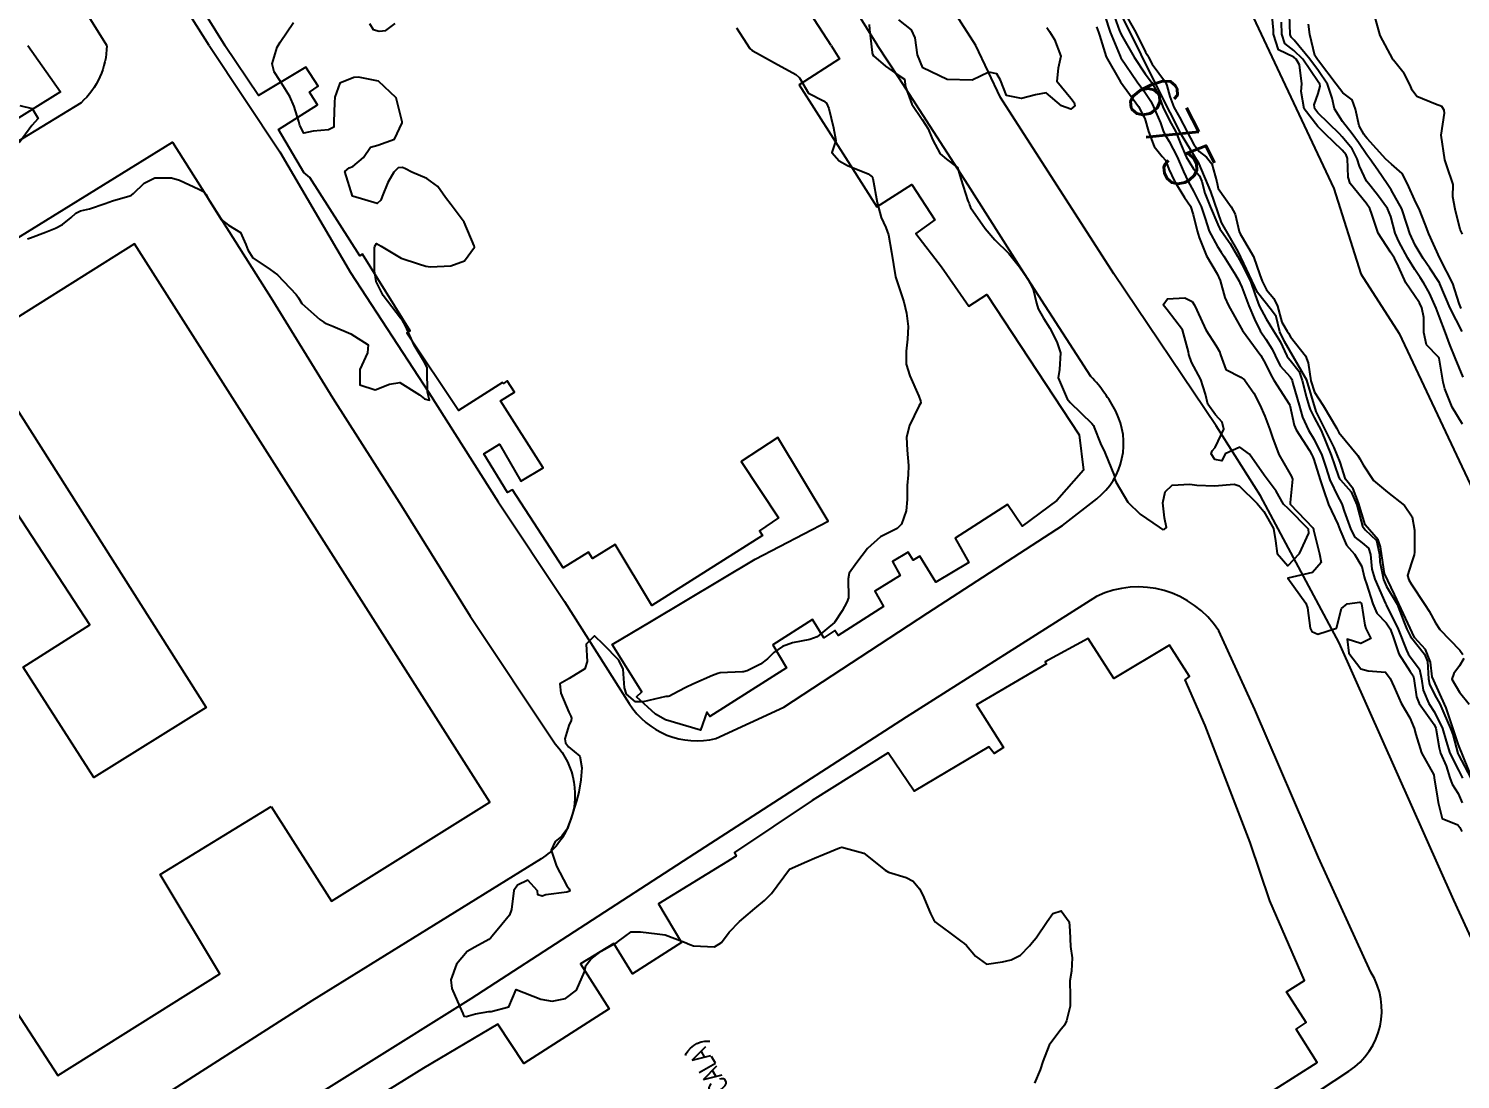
# Model space of a CAD drawing. Header units: metres. Extents: x 292545 to 299085, y 7450245 to 7463078.
# Drawn here: x 296795 to 296910.8, y 7454166.3 to 7454251.3 of the extents above; entities that cross this region are included whole.
import ezdxf
from ezdxf.enums import TextEntityAlignment as Align

# ---------------------------------------------------------------- set-up
doc = ezdxf.new("R2010")
doc.units = ezdxf.units.M
for name, color, linetype in [('Cotas', 45, 'Continuous'), ('Curvas de Nivel 1m', 11, 'Continuous'), ('Curvas de Nivel 5m', 15, 'Continuous'), ('Edificações', 30, 'Continuous'), ('Hidrografia', 140, 'Continuous'), ('TEXTO', 45, 'Continuous'), ('Vias Primárias', 230, 'Continuous')]:
    doc.layers.add(name, color=color, linetype=linetype)
doc.styles.add('ROMANS', font='romans', dxfattribs={"height": 0.2})
doc.styles.add('Style-STANDARD', font='STANDARD.shx')

msp = doc.modelspace()

# ---------------------------------------------------------------- linework, layer by layer
at = {"layer": 'Curvas de Nivel 1m', "flags": 128}
for points, elevation in [([(296877.32, 7454251.42), (296877.53, 7454251.1), (296877.94, 7454250.46), (296878.44, 7454249.09), (296878.24, 7454248.13), (296878.13, 7454247.09), (296879.25, 7454245.7), (296879.51, 7454245.34), (296879.57, 7454245.08), (296879.24, 7454244.82), (296878.5, 7454245.09), (296877.25, 7454246.13), (296876.38, 7454245.98), (296875.25, 7454245.67), (296874.05, 7454245.93), (296873.55, 7454247.15), (296873.27, 7454247.67), (296872.62, 7454247.8), (296871.26, 7454247.17), (296869.26, 7454247.2), (296867.28, 7454248.15), (296866.84, 7454249.22), (296866.67, 7454250.59), (296866.36, 7454251.23), (296865.33, 7454252.05)], 678), ([(296882, 7454252.37), (296882.43, 7454251.04), (296883.23, 7454249.09), (296883.26, 7454249.03), (296883.29, 7454248.97), (296884.62, 7454247.02), (296885.25, 7454246.2), (296885.71, 7454245.47), (296885.93, 7454245), (296886.51, 7454243.71), (296886.76, 7454242.99), (296886.9, 7454242.67), (296887.21, 7454242.19), (296887.85, 7454240.97), (296888.37, 7454239.78), (296888.73, 7454238.96), (296889.16, 7454238.19), (296889.78, 7454236.95), (296890.12, 7454235.96), (296890.45, 7454234.95), (296891.11, 7454233.7), (296891.42, 7454233.25), (296891.63, 7454232.93), (296892.57, 7454231.42), (296892.86, 7454230.91), (296892.93, 7454230.77), (296893.07, 7454230.42), (296893.66, 7454228.9), (296894.12, 7454227.82), (296894.56, 7454226.89), (296895.02, 7454226.2), (296895.54, 7454225.41), (296895.78, 7454224.88), (296896.18, 7454224.06), (296896.99, 7454223.16), (296897.11, 7454223), (296897.16, 7454222.87), (296897.21, 7454222.63), (296897.71, 7454220.86), (296897.99, 7454219.9), (296898.48, 7454218.85), (296898.92, 7454218.1), (296899.54, 7454216.83), (296899.88, 7454215.84), (296900.21, 7454214.83), (296900.87, 7454213.42), (296901.1, 7454213.05), (296901.2, 7454212.81), (296901.36, 7454212.3), (296901.9, 7454210.8), (296902.22, 7454210.19), (296902.82, 7454209.74), (296903.34, 7454209.31), (296903.48, 7454208.79), (296903.61, 7454207.59), (296903.83, 7454206.78), (296904.71, 7454204.83), (296904.73, 7454204.77), (296904.74, 7454204.75), (296904.76, 7454204.71), (296905.72, 7454202.76), (296906.41, 7454201.06), (296906.54, 7454200.75), (296906.71, 7454200.51), (296907.46, 7454199.5), (296907.61, 7454198.74), (296907.75, 7454197.8), (296908.22, 7454196.73), (296908.66, 7454196.02), (296909.31, 7454194.72), (296909.6, 7454193.69), (296909.91, 7454192.71), (296910.6, 7454191.35), (296910.93, 7454190.7)], 676), ([(296883.41, 7454252.95), (296884.5, 7454251.02), (296885.3, 7454249.43), (296885.46, 7454249.17), (296885.54, 7454249.01), (296885.82, 7454248.46), (296886.9, 7454246.99), (296887.01, 7454246.74), (296887.25, 7454245.85), (296887.59, 7454244.98), (296888.04, 7454244.16), (296888.67, 7454242.97), (296889.2, 7454241.95), (296889.62, 7454241.38), (296890.22, 7454240.94), (296890.65, 7454240.4), (296891.05, 7454238.94), (296891.16, 7454238.39), (296892.21, 7454236.92), (296892.55, 7454236.33), (296892.87, 7454234.91), (296892.94, 7454234.73), (296893.12, 7454234.45), (296894.02, 7454232.9), (296894.55, 7454231.42), (296894.73, 7454230.89), (296895.07, 7454230.19), (296895.68, 7454229.51), (296895.98, 7454228.88), (296896.32, 7454227.58), (296896.74, 7454226.86), (296896.85, 7454226.69), (296897.02, 7454226.4), (296898.22, 7454224.85), (296898.45, 7454224.3), (296898.67, 7454222.84), (296898.97, 7454221.91), (296899.67, 7454220.83), (296900.77, 7454218.99), (296900.84, 7454218.82), (296900.93, 7454218.65), (296902.47, 7454216.8), (296902.64, 7454216.54), (296902.9, 7454216.04), (296903.74, 7454214.78), (296904.87, 7454213.82), (296906.24, 7454212.76), (296906.85, 7454211.84), (296907.05, 7454210.75), (296907.04, 7454208.97), (296907.01, 7454208.75), (296906.81, 7454208.11), (296906.47, 7454207.08), (296906.6, 7454206.75), (296906.79, 7454206.42), (296907.88, 7454204.73), (296908.23, 7454204.2), (296908.75, 7454203.26), (296909.11, 7454202.72), (296910.72, 7454201.05), (296910.97, 7454200.7)], 674), ([(296910.94, 7454219.34), (296910.09, 7454220.71), (296909.49, 7454222.2), (296909.37, 7454222.72), (296909.04, 7454224.68), (296909.03, 7454224.72), (296909, 7454224.76), (296908.02, 7454225.74), (296907.81, 7454226.74), (296907.81, 7454227.97), (296907.63, 7454228.74), (296907.45, 7454229.14), (296907.06, 7454229.74), (296906.35, 7454230.76), (296905.76, 7454232.09), (296905.42, 7454232.77), (296905.1, 7454233.25), (296904.11, 7454234.78), (296903.61, 7454236.31), (296903.44, 7454236.79), (296903.15, 7454237.22), (296901.85, 7454238.81), (296901.67, 7454239.31), (296901.62, 7454240.81), (296901.51, 7454241.13), (296901.2, 7454241.49), (296899.81, 7454242.83), (296899.22, 7454243.4), (296898.12, 7454244.85), (296897.87, 7454246.24), (296897.94, 7454246.85), (296897.75, 7454248.39), (296897.49, 7454248.86), (296897.29, 7454249.01), (296896.04, 7454249.62), (296895.65, 7454250.88), (296895.64, 7454251.21), (296895.47, 7454252.89)], 674), ([(296910.9, 7454226.82), (296909.93, 7454228.71), (296909.1, 7454230.69), (296909.09, 7454230.72), (296909.07, 7454230.76), (296908.3, 7454231.94), (296907.76, 7454232.74), (296907.11, 7454233.8), (296906.66, 7454234.75), (296906.46, 7454235.42), (296906.02, 7454236.76), (296905.17, 7454238.29), (296904.83, 7454238.77), (296904.07, 7454239.89), (296903.44, 7454240.79), (296903.2, 7454241.13), (296902.52, 7454242.11), (296902.02, 7454242.81), (296901.23, 7454243.82), (296900.57, 7454244.83), (296900.38, 7454245.7), (296900, 7454246.83), (296899.28, 7454247.92), (296898.59, 7454248.85), (296897.31, 7454250.39), (296897.08, 7454250.63), (296897, 7454250.86), (296896.94, 7454252.47)], 676), ([(296910.93, 7454234.7), (296910.74, 7454235.09), (296910.33, 7454236.71), (296910.15, 7454237.72), (296910.17, 7454238.71), (296909.66, 7454240.24), (296909.5, 7454240.72), (296909.21, 7454242.72), (296909.47, 7454244.49), (296909.44, 7454244.72), (296909.25, 7454245.02), (296908.74, 7454245.23), (296907.25, 7454245.85), (296906.85, 7454246.34), (296906.71, 7454246.75), (296906.21, 7454247.7), (296905.36, 7454248.77), (296905.33, 7454248.81), (296905.29, 7454248.86), (296904.28, 7454250.78), (296903.87, 7454252.24)], 678), ([(296794.87, 7454234.32), (296795.11, 7454234.4), (296796.31, 7454234.87), (296797.12, 7454235.19), (296797.68, 7454235.49), (296798.4, 7454236.04), (296798.77, 7454236.4), (296799.14, 7454236.6), (296799.88, 7454236.76), (296801.14, 7454237.17), (296801.74, 7454237.4), (296803.15, 7454237.81), (296803.27, 7454237.86), (296803.44, 7454237.98), (296804.29, 7454238.84), (296805.17, 7454239.26), (296806.5, 7454239.27), (296807.16, 7454239.08), (296808.73, 7454238.35), (296809.16, 7454238.12), (296809.3, 7454237.91), (296809.44, 7454237.61), (296810.53, 7454235.9), (296811.12, 7454235.43), (296812.08, 7454234.84), (296812.52, 7454233.87), (296812.67, 7454233.43), (296813.09, 7454232.78), (296814.48, 7454231.85), (296815.08, 7454231.42), (296816.58, 7454229.82), (296816.77, 7454229.54), (296817.05, 7454229.1), (296818.5, 7454227.8), (296818.83, 7454227.59), (296819.03, 7454227.47), (296819.56, 7454227.25), (296821.02, 7454226.64), (296822.42, 7454225.75), (296822.35, 7454225.11), (296821.74, 7454223.76), (296821.73, 7454222.52), (296822.97, 7454222.1), (296824.14, 7454222.56), (296824.97, 7454222.7), (296826.58, 7454221.7), (296826.96, 7454221.38), (296827.39, 7454221.26), (296827.28, 7454221.7), (296827.22, 7454221.95), (296827.2, 7454223.7), (296827.18, 7454223.9), (296826.99, 7454224.29), (296826.14, 7454225.71), (296825.4, 7454227.35), (296825.19, 7454227.72), (296825.03, 7454227.91), (296823.62, 7454229.73), (296823.07, 7454230.87), (296822.92, 7454231.74), (296822.94, 7454233.59), (296822.96, 7454233.74), (296823.1, 7454233.94), (296823.48, 7454233.74), (296825.09, 7454232.77), (296826.5, 7454232.3), (296827.09, 7454232.12), (296827.45, 7454232.06), (296829.09, 7454232.14), (296830.21, 7454232.54), (296831.02, 7454233.65), (296831, 7454233.76), (296830.17, 7454235.66), (296829.14, 7454237.08), (296828.67, 7454237.68), (296828.05, 7454238.57), (296827.17, 7454239.21), (296825.95, 7454239.71), (296825.44, 7454239.98), (296825.18, 7454240.1), (296824.83, 7454240.08), (296824.5, 7454239.73), (296824.02, 7454238.87), (296823.55, 7454237.74), (296823.43, 7454237.46), (296823.14, 7454237.19), (296821.15, 7454237.77), (296820.53, 7454239.78), (296820.88, 7454240.07), (296821.18, 7454240.18), (296822.05, 7454240.89), (296822.6, 7454241.75), (296823.2, 7454241.9), (296824.54, 7454242.39), (296825.17, 7454243.72), (296825.17, 7454243.78), (296824.69, 7454245.73), (296823.26, 7454247.07), (296821.63, 7454247.41), (296821.27, 7454247.37), (296820.13, 7454246.91), (296819.72, 7454245.79), (296819.68, 7454245.34), (296819.63, 7454243.79), (296819.64, 7454243.36), (296819.22, 7454243.14), (296817.98, 7454243.04), (296817.21, 7454242.87), (296816.9, 7454243.49), (296816.8, 7454243.82), (296816.44, 7454245.03), (296816.09, 7454245.83), (296815.26, 7454247.13), (296814.82, 7454247.84), (296814.66, 7454248.47), (296815.05, 7454249.84), (296815.3, 7454250.23), (296816.37, 7454251.82)], 679), ([(296822.52, 7454251.75), (296822.83, 7454251.27), (296823.31, 7454251.12), (296823.85, 7454251.19), (296824.61, 7454251.73)], 679), ([(296852.21, 7454251.4), (296853.3, 7454249.73), (296853.48, 7454249.57), (296853.82, 7454249.38), (296855.28, 7454248.55), (296857, 7454247.61), (296857.26, 7454247.39), (296857.3, 7454247.34), (296858.02, 7454246.1), (296859.24, 7454245.5), (296859.49, 7454245.31), (296859.68, 7454244.86), (296860.06, 7454243.3), (296860.23, 7454242.28), (296859.93, 7454241.3), (296860.51, 7454240.62), (296861.18, 7454240.26), (296862.86, 7454239.59), (296863.17, 7454239.35), (296863.2, 7454239.3), (296863.22, 7454239.27), (296863.24, 7454239.21), (296863.58, 7454237.26), (296863.92, 7454236.04), (296864.28, 7454235.25), (296864.51, 7454234.64), (296864.75, 7454233.25), (296865.07, 7454231.24), (296865.75, 7454229.23), (296865.97, 7454228.31), (296866.1, 7454227.23), (296866.05, 7454226.2), (296865.93, 7454225.24), (296865.93, 7454224.18), (296866.23, 7454223.23), (296866.96, 7454221.59), (296867.1, 7454221.22), (296867.11, 7454221.06), (296866.95, 7454220.8), (296866.2, 7454219.23), (296865.97, 7454218.28), (296866, 7454217.23), (296866.13, 7454215.99), (296866.1, 7454215.23), (296866.02, 7454214.37), (296866, 7454213.23), (296865.93, 7454212.31), (296865.56, 7454211.24), (296865.2, 7454210.88), (296864.83, 7454210.7), (296863.86, 7454210.23), (296862.81, 7454209.27), (296861.93, 7454208.15), (296861.33, 7454207.28), (296861.25, 7454206.83), (296861.26, 7454205.29), (296861.12, 7454204.92), (296860.75, 7454204.24), (296860.13, 7454203.3), (296858.73, 7454202.13), (296858.14, 7454201.91), (296856.73, 7454201.65), (296855.94, 7454201.35), (296855.22, 7454200.85), (296854.71, 7454200.35), (296854.15, 7454199.92), (296853.07, 7454199.39), (296852.78, 7454199.3), (296852.69, 7454199.29), (296850.89, 7454199.21), (296850.69, 7454199.17), (296850.28, 7454199.01), (296848.68, 7454198.31), (296848.11, 7454198.02), (296847.04, 7454197.46), (296846.8, 7454197.33), (296846.67, 7454197.31), (296846.5, 7454197.29), (296844.67, 7454196.86), (296844.04, 7454196.87), (296843.3, 7454197.5), (296843.16, 7454197.99), (296843.03, 7454199.5), (296842.7, 7454200.23), (296841.44, 7454201.52), (296840.73, 7454202.2), (296840.05, 7454201.54), (296840.12, 7454200.12), (296839.94, 7454199.54), (296838.68, 7454198.75), (296837.92, 7454198.33), (296838.01, 7454197.57), (296838.66, 7454196.04), (296838.81, 7454195.71), (296838.85, 7454195.56), (296838.84, 7454195.37), (296838.64, 7454194.95), (296838.32, 7454193.87), (296838.37, 7454193.56), (296838.62, 7454193.22), (296839.54, 7454192.47), (296839.7, 7454191.54), (296839.61, 7454190.56), (296839.46, 7454189.55), (296839.27, 7454188.85), (296838.87, 7454187.56), (296838.54, 7454186.62), (296838.09, 7454186.01), (296837.53, 7454185.57), (296837.22, 7454184.88), (296837.64, 7454183.57), (296838.49, 7454181.99), (296838.67, 7454181.75), (296838.72, 7454181.56), (296838.48, 7454181.48), (296836.8, 7454181.25), (296836.48, 7454181.15), (296836.15, 7454181.25), (296836.1, 7454181.59), (296835.34, 7454182.45), (296834.49, 7454182.03), (296834.19, 7454181.61), (296834.01, 7454180.07), (296833.86, 7454179.62), (296833.23, 7454178.85), (296832.44, 7454177.91), (296832.31, 7454177.76), (296832.17, 7454177.63), (296831.04, 7454177.03), (296830.42, 7454176.68), (296829.56, 7454175.66), (296829.11, 7454174.38), (296829.17, 7454173.67), (296829.83, 7454172.2), (296830.07, 7454171.65), (296830.15, 7454171.45), (296830.36, 7454171.41), (296830.54, 7454171.46), (296831.09, 7454171.64), (296832.17, 7454171.82), (296832.37, 7454171.82), (296833.8, 7454172.19), (296834.39, 7454173.61), (296836.38, 7454172.81), (296837.29, 7454172.66), (296838.38, 7454172.88), (296839.26, 7454173.55), (296839.91, 7454175.04), (296840.03, 7454175.54), (296840.42, 7454176.05), (296841.25, 7454176.69), (296842.43, 7454177.34), (296842.54, 7454177.4), (296842.66, 7454177.51), (296843.68, 7454178.26), (296844.44, 7454178.27), (296845.8, 7454178.11), (296846.44, 7454178.01), (296848, 7454177.44), (296848.43, 7454177.24), (296848.73, 7454177.14), (296850.43, 7454177.05), (296850.99, 7454177.41), (296851.61, 7454178.24), (296852.46, 7454179.1), (296852.61, 7454179.23), (296852.8, 7454179.39), (296853.7, 7454180.15), (296854.48, 7454180.8), (296855.04, 7454181.36), (296856.5, 7454183.34), (296857.89, 7454183.95), (296858.52, 7454184.21), (296859.3, 7454184.54), (296860.53, 7454185.07), (296860.72, 7454185.11), (296862.52, 7454184.62), (296864.23, 7454183.25), (296864.5, 7454183.1), (296865.94, 7454182.67), (296866.49, 7454182.35), (296867.02, 7454181.75), (296867.28, 7454181.22), (296867.91, 7454179.76), (296868.18, 7454179.2), (296868.3, 7454179.05), (296868.45, 7454178.93), (296869.46, 7454178.17), (296870.44, 7454177.45), (296870.6, 7454177.34), (296870.81, 7454177.17), (296871.55, 7454176.29), (296872.42, 7454175.65), (296873.73, 7454175.83), (296874.42, 7454176.01), (296875.18, 7454176.37), (296875.9, 7454177.12), (296876.13, 7454177.41), (296876.44, 7454177.79), (296877.35, 7454179.1), (296877.8, 7454179.75), (296878.47, 7454179.95), (296879.11, 7454179.07), (296879.17, 7454178.35), (296879.22, 7454177.07), (296879.35, 7454176.15), (296879.3, 7454175.07), (296879.18, 7454174.3), (296879.19, 7454173.07), (296879.19, 7454172.26), (296878.89, 7454171.07), (296878.73, 7454170.7), (296878.35, 7454170.25), (296877.5, 7454169.09), (296876.99, 7454167.77), (296876.76, 7454167.1), (296876.3, 7454166.03)], 679), ([(296862.93, 7454251.66), (296862.97, 7454251.27), (296863.18, 7454249.39), (296863.21, 7454249.27), (296863.29, 7454249.14), (296864.25, 7454248.29), (296865.27, 7454247.58), (296865.81, 7454247.23), (296865.88, 7454246.61), (296866.38, 7454245.23), (296867.23, 7454243.97), (296867.71, 7454243.22), (296868.06, 7454242.36), (296868.69, 7454241.21), (296869.19, 7454240.76), (296870.08, 7454240.09), (296870.35, 7454239.18), (296870.91, 7454237.41), (296871.02, 7454237.17), (296871.05, 7454237.08), (296871.14, 7454236.86), (296872.31, 7454235.16), (296873.11, 7454234.23), (296874.23, 7454233.14), (296875.09, 7454232.07), (296875.74, 7454231.12), (296876.2, 7454230.25), (296876.47, 7454229.11), (296876.6, 7454228.66), (296877.04, 7454227.9), (296877.55, 7454227.09), (296878.12, 7454225.98), (296878.41, 7454225.09), (296878.33, 7454223.74), (296878.24, 7454223.09), (296878.96, 7454221.38), (296879.19, 7454221.08), (296880.94, 7454219.38), (296881.08, 7454219.21), (296881.14, 7454219.06), (296881.65, 7454217.78), (296882.01, 7454217.04), (296882.79, 7454215.13), (296882.79, 7454215.03), (296882.78, 7454214.93), (296882.88, 7454214.66), (296883.87, 7454213.02), (296884.85, 7454212.04), (296886.39, 7454210.99), (296886.66, 7454210.81), (296886.83, 7454210.83), (296886.98, 7454210.98), (296886.84, 7454211.76), (296886.68, 7454212.98), (296886.87, 7454213.86), (296887.46, 7454214.39), (296888.88, 7454214.47), (296889.44, 7454214.39), (296890.88, 7454214.33), (296892.45, 7454214.49), (296892.88, 7454214.33), (296894.31, 7454212.9), (296894.85, 7454212.27), (296895.64, 7454210.88), (296895.8, 7454209.9), (296895.94, 7454208.88), (296896.8, 7454207.87), (296897.75, 7454208.86), (296898.49, 7454210.51), (296898.47, 7454210.85), (296896.86, 7454212.47), (296896.44, 7454212.87), (296895.86, 7454213.9), (296895.13, 7454214.89), (296894.89, 7454215.21), (296893.7, 7454216.9), (296892.92, 7454217.46), (296891.73, 7454216.93), (296891.47, 7454216.36), (296890.91, 7454216.46), (296890.6, 7454216.94), (296890.68, 7454217.18), (296890.92, 7454217.44), (296891.63, 7454218.93), (296891.49, 7454219.49), (296890.94, 7454220.09), (296890.33, 7454220.95), (296890.14, 7454221.77), (296889.77, 7454222.95), (296889, 7454224.36), (296888.8, 7454224.96), (296888.77, 7454225.19), (296888.28, 7454226.97), (296887.05, 7454228.58), (296886.72, 7454228.99), (296887.06, 7454229.47), (296888.47, 7454229.55), (296889.06, 7454229.26), (296889.26, 7454228.96), (296889.44, 7454228.56), (296890.17, 7454226.95), (296891.01, 7454225.67), (296891.28, 7454225.22), (296891.37, 7454224.93), (296891.8, 7454223.74), (296892.99, 7454223.14), (296893.3, 7454222.91), (296894.04, 7454221.83), (296894.53, 7454220.89), (296894.94, 7454219.97), (296895.35, 7454218.89), (296895.56, 7454218.25), (296896.07, 7454216.88), (296896.89, 7454215.48), (296897.11, 7454215.09), (296897.18, 7454214.87), (296896.99, 7454212.99), (296897, 7454212.87), (296898.83, 7454210.95), (296898.87, 7454210.84), (296898.88, 7454210.79), (296899.36, 7454208.83), (296899.49, 7454208.15), (296898.8, 7454207.34), (296896.79, 7454206.87), (296898.25, 7454204.85), (296898.39, 7454204.47), (296898.62, 7454202.84), (296898.74, 7454202.56), (296899.24, 7454202.34), (296900.74, 7454202.82), (296901.15, 7454204.42), (296901.6, 7454204.81), (296902.63, 7454204.94), (296902.76, 7454204.82), (296902.77, 7454204.8), (296903.02, 7454203.07), (296903.12, 7454202.79), (296903.52, 7454202), (296902.72, 7454201.59), (296901.6, 7454201.94), (296901.74, 7454200.81), (296902.7, 7454199.55), (296903.3, 7454199.39), (296904.7, 7454199.27), (296905.07, 7454198.77), (296905.4, 7454198.05), (296905.98, 7454196.76), (296906.66, 7454195.58), (296907.01, 7454194.75), (296907.16, 7454194.23), (296907.61, 7454192.74), (296908.6, 7454190.96), (296908.65, 7454190.73), (296908.92, 7454189.07), (296908.97, 7454188.72), (296909.28, 7454187.44), (296910.55, 7454186.91), (296910.71, 7454186.7), (296910.87, 7454186.37)], 678), ([(296881.32, 7454251.47), (296881.49, 7454251.05), (296881.56, 7454250.8), (296882.11, 7454249.04), (296883.26, 7454247.03), (296884.73, 7454245.02), (296885.23, 7454244.07), (296885.54, 7454243.01), (296885.99, 7454241.79), (296886.65, 7454240.99), (296886.9, 7454240.7), (296887.18, 7454239.97), (296887.64, 7454238.98), (296888.45, 7454237.67), (296888.93, 7454236.96), (296889.14, 7454236.3), (296889.48, 7454234.96), (296889.64, 7454234.43), (296890.23, 7454232.95), (296891.08, 7454231.5), (296891.34, 7454230.94), (296891.71, 7454229.58), (296892, 7454228.93), (296893.03, 7454227.09), (296893.14, 7454226.91), (296893.42, 7454226.5), (296894.63, 7454224.89), (296895, 7454224.22), (296895.42, 7454223.32), (296895.67, 7454222.88), (296896.95, 7454220.91), (296896.97, 7454220.87), (296897.31, 7454219.24), (296897.47, 7454218.86), (296898.55, 7454217.21), (296898.74, 7454216.84), (296898.8, 7454216.74), (296898.9, 7454216.48), (296899.42, 7454214.83), (296899.68, 7454214.03), (296900.1, 7454212.83), (296900.84, 7454211.24), (296901, 7454210.82), (296901.55, 7454209.54), (296902.19, 7454208.81), (296902.8, 7454207.83), (296902.97, 7454206.97), (296903.02, 7454206.8), (296903.17, 7454206.41), (296903.67, 7454204.79), (296904, 7454204.03), (296904.75, 7454203.27), (296905.09, 7454202.77), (296905.29, 7454202.21), (296905.78, 7454200.76), (296906.7, 7454199.33), (296906.93, 7454198.98), (296906.99, 7454198.75), (296907.2, 7454197.27), (296907.43, 7454196.74), (296908.65, 7454195.04), (296908.78, 7454194.73), (296909.04, 7454193.14), (296909.16, 7454192.72), (296909.62, 7454191.7), (296909.92, 7454190.71), (296910.09, 7454190.21), (296910.58, 7454189.45), (296910.91, 7454188.7)], 677), ([(296910.81, 7454228.7), (296910.66, 7454229.1), (296910.15, 7454230.71), (296909.15, 7454232.66), (296909.12, 7454232.72), (296909.09, 7454232.77), (296908.2, 7454234.73), (296907.9, 7454235.51), (296907.42, 7454236.75), (296907.15, 7454237.26), (296906.48, 7454238.76), (296906.05, 7454239.62), (296905.19, 7454240.37), (296904.74, 7454240.77), (296903.21, 7454242.44), (296903.06, 7454242.64), (296902.95, 7454242.79), (296902.56, 7454243.46), (296902.29, 7454244.8), (296902.01, 7454245.57), (296901.26, 7454246.13), (296900.71, 7454246.83), (296899.29, 7454248.71), (296899.19, 7454248.84), (296898.99, 7454249.15), (296898.59, 7454250.85), (296898.48, 7454251.68)], 677), ([(296794.25, 7454245.1), (296795.23, 7454244.88), (296795.72, 7454244.06), (296795.22, 7454243.49), (296794.18, 7454242.09)], 679), ([(296911.03, 7454200.38), (296910.7, 7454199.78), (296910.24, 7454199.16), (296910.06, 7454198.71), (296910.68, 7454197.65), (296911.48, 7454196.69)], 674)]:
    msp.add_lwpolyline(points, dxfattribs=dict(at, elevation=elevation))
at = {"layer": 'Curvas de Nivel 5m', "elevation": 675, "flags": 128}
for points in [[(296882.51, 7454253.04), (296883.19, 7454251.16), (296883.23, 7454251.03), (296883.31, 7454250.85), (296884.37, 7454249.02), (296885.27, 7454247.68), (296885.77, 7454247), (296886.31, 7454246.05), (296886.7, 7454244.99), (296887.23, 7454243.9), (296887.75, 7454242.97), (296888.13, 7454242.04), (296888.58, 7454240.97), (296889.18, 7454239.99), (296889.66, 7454239.43), (296889.84, 7454238.95), (296890.09, 7454238.02), (296890.51, 7454236.95), (296891.13, 7454235.47), (296891.31, 7454235.12), (296891.44, 7454234.94), (296892.13, 7454233.94), (296892.74, 7454232.92), (296893.09, 7454232.27), (296893.78, 7454230.9), (296894.17, 7454229.79), (296894.49, 7454228.9), (296895.04, 7454227.84), (296895.65, 7454226.88), (296896.17, 7454226.03), (296896.73, 7454224.86), (296896.83, 7454224.69), (296897, 7454224.5), (296897.71, 7454223.58), (296897.95, 7454222.86), (296898.32, 7454221.5), (296898.51, 7454220.85), (296898.62, 7454220.51), (296898.94, 7454219.86), (296899.49, 7454218.83), (296899.91, 7454217.83), (296900.3, 7454216.83), (296900.89, 7454215.1), (296900.97, 7454214.91), (296901.06, 7454214.82), (296901.92, 7454213.85), (296902.38, 7454212.8), (296902.84, 7454211.07), (296903.07, 7454210.79), (296903.97, 7454209.93), (296904.21, 7454208.78), (296904.25, 7454208.22), (296904.54, 7454206.77), (296904.78, 7454206.21), (296905.64, 7454204.76), (296906.2, 7454203.3), (296906.42, 7454202.75), (296906.73, 7454202.15), (296907.85, 7454200.73), (296908.11, 7454200.14), (296908.19, 7454198.73), (296908.25, 7454198.29), (296908.68, 7454197.41), (296909.09, 7454196.72), (296909.42, 7454195.95), (296909.97, 7454194.71), (296910.15, 7454194.22), (296910.56, 7454192.7), (296910.62, 7454192.57), (296911.61, 7454190.69)], [(296910.99, 7454223.14), (296910.34, 7454224.71), (296909.89, 7454225.84), (296909.55, 7454226.71), (296909.04, 7454228.07), (296908.79, 7454228.72), (296908.25, 7454229.92), (296907.81, 7454230.74), (296907.52, 7454231.19), (296907.08, 7454231.83), (296906.51, 7454232.76), (296905.78, 7454234.1), (296905.49, 7454234.77), (296905.14, 7454236.13), (296904.87, 7454236.77), (296904.06, 7454237.88), (296903.32, 7454238.79), (296903.17, 7454238.99), (296902.59, 7454240.2), (296902.41, 7454240.8), (296902, 7454241.61), (296901.21, 7454242.58), (296900.98, 7454242.82), (296899.24, 7454244.51), (296898.99, 7454244.84), (296898.94, 7454245.15), (296899.26, 7454246.07), (296899.42, 7454246.68), (296899.38, 7454246.84), (296899.27, 7454247.02), (296898.03, 7454248.85), (296897.3, 7454249.57), (296896.56, 7454250.13), (296896.32, 7454250.87), (296896.29, 7454251.84)]]:
    msp.add_lwpolyline(points, dxfattribs=at)
at = {"layer": 'Edificações'}
for points in [[(296859.86, 7454249.95), (296807.25, 7454331.05), (296773.85, 7454309.38), (296810.82, 7454249.95)], [(296794.9, 7454249.95), (296797.52, 7454246.22), (296790.62, 7454241.92), (296788.58, 7454244.82), (296789.95, 7454245.72), (296787.31, 7454249.71), (296785.33, 7454248.28), (296787.44, 7454245.09), (296785.65, 7454243.8), (296788.13, 7454240.23), (296780.71, 7454235.61), (296767.05, 7454226.89), (296764.49, 7454230.65), (296756.72, 7454242.57), (296750.47, 7454238.79), (296747.97, 7454242.8), (296742.11, 7454239.14), (296736.9, 7454247.64), (296740.47, 7454249.95)], [(296859.86, 7454249.95), (296860.55, 7454248.88), (296857.29, 7454246.78), (296861.39, 7454240.32), (296863.56, 7454236.92), (296866.4, 7454238.72), (296868.25, 7454235.87), (296866.72, 7454234.76), (296868.78, 7454232.05), (296871, 7454228.87), (296872.45, 7454229.83), (296879.92, 7454218.48), (296880.28, 7454215.62), (296878.12, 7454213.16), (296875.31, 7454211.08), (296874.13, 7454212.82), (296869.9, 7454210.1), (296871.01, 7454208.14), (296868.33, 7454206.56), (296867.03, 7454208.64), (296866.51, 7454208.34), (296866.1, 7454208.99), (296864.82, 7454208.21), (296865.44, 7454207.08), (296863.41, 7454205.83), (296864.1, 7454204.57), (296860.43, 7454202.23), (296860.16, 7454202.63), (296859.26, 7454202.06), (296858.36, 7454203.52), (296855.15, 7454201.49), (296856.24, 7454199.62), (296850.05, 7454195.67), (296849.8, 7454196.02), (296849.3, 7454194.58), (296846.46, 7454195.4), (296845.66, 7454195.86), (296844.13, 7454197.28), (296844.55, 7454197.67), (296842.14, 7454201.5), (296845.33, 7454203.4), (296853.71, 7454208.41), (296859.61, 7454211.48), (296855.55, 7454218.25), (296852.58, 7454216.31), (296855.6, 7454211.75), (296854.07, 7454210.7), (296854.3, 7454210.32), (296845.36, 7454204.66), (296842.39, 7454209.59), (296840.55, 7454208.47), (296840.23, 7454208.98), (296838.2, 7454207.72), (296834.09, 7454214.03), (296833.68, 7454213.8), (296831.77, 7454216.93), (296833.03, 7454217.7), (296834.76, 7454214.73), (296836.57, 7454215.8), (296833.13, 7454221.23), (296834.25, 7454221.93), (296833.66, 7454222.84), (296833.36, 7454222.61), (296833.27, 7454222.71), (296829.73, 7454220.44), (296825.54, 7454226.7), (296825.81, 7454226.87), (296821.97, 7454233.09), (296821.74, 7454232.94), (296817.7, 7454239.28), (296817.2, 7454239.69), (296815.15, 7454243.16), (296818.31, 7454245.17), (296817.66, 7454246.19), (296818.38, 7454246.67), (296817.37, 7454248.22), (296813.54, 7454245.91), (296810.82, 7454249.95)], [(296892.37, 7454163.38), (296899.18, 7454167.68), (296897.49, 7454170.4), (296898.28, 7454170.92), (296896.7, 7454173.42), (296898.16, 7454174.33), (296895.36, 7454180.76), (296893.77, 7454185.49), (296890.12, 7454194.96), (296888.5, 7454198.66), (296888.86, 7454198.91), (296887.22, 7454201.45), (296882.73, 7454198.77), (296880.66, 7454201.99), (296877.18, 7454200.1), (296877.28, 7454199.95), (296871.63, 7454196.63), (296873.81, 7454193.17), (296873.04, 7454192.69), (296872.61, 7454193.22), (296866.58, 7454189.65), (296864.47, 7454192.75), (296858.33, 7454188.89), (296852.04, 7454184.68), (296852.19, 7454184.39), (296845.91, 7454180.52), (296847.77, 7454177.39), (296843.79, 7454174.86), (296842.29, 7454177.32), (296839.58, 7454175.67), (296841.91, 7454172.03), (296835.02, 7454167.61), (296832.91, 7454170.8), (296826.89, 7454167.24), (296820.51, 7454163.27)]]:
    msp.add_lwpolyline(points, dxfattribs=at)
msp.add_lwpolyline([(296814.56, 7454188.4), (296819.46, 7454180.74), (296832.26, 7454188.74), (296803.51, 7454233.93), (296790.63, 7454225.84), (296809.32, 7454196.41), (296800.23, 7454190.74), (296794.52, 7454199.68), (296799.9, 7454203.09), (296788.46, 7454220.58), (296769.99, 7454208.88), (296773.1, 7454204), (296763.24, 7454197.48), (296772.23, 7454183.51), (296782.28, 7454189.78), (296797.32, 7454166.63), (296810.42, 7454174.87), (296805.59, 7454182.91)], close=True, dxfattribs=at)
at = {"layer": 'Hidrografia'}
for points in [[(296890.29, 7454260.19), (296900.53, 7454238.39), (296902.71, 7454231.48), (296905.81, 7454226.66), (296912.65, 7454212.13)], [(296912.22, 7454189.4), (296910.62, 7454193.38), (296909.61, 7454196.39), (296908.48, 7454198.89), (296908.35, 7454200.09), (296907.94, 7454201.11), (296907.06, 7454202.08), (296905.44, 7454205.54), (296904.62, 7454207.24), (296904.29, 7454209.42), (296904.12, 7454209.98), (296903.06, 7454211.19), (296902.52, 7454212.97), (296902.09, 7454214.09), (296901.46, 7454214.89), (296901.03, 7454216.27), (296900.54, 7454217.45), (296899.09, 7454220.36), (296898.33, 7454222.9), (296896.54, 7454226.01), (296896.15, 7454226.79), (296895.87, 7454228.04), (296895.48, 7454228.55), (296894.34, 7454229.97), (296892.78, 7454233.31), (296891.44, 7454235.65), (296890.58, 7454238.15), (296889.63, 7454240.39), (296888.2, 7454242.75), (296886.37, 7454246.35), (296882.08, 7454255.02)]]:
    msp.add_lwpolyline(points, dxfattribs=at)
at = {"layer": 'Vias Primárias'}
for points in [[(296871.57, 7454249.95), (296817.96, 7454333.54, 0.088476), (296802.36, 7454350.39, -0.054944), (296782.56, 7454375.4, 0.045957), (296766.51, 7454404.23, 0.434057), (296747.98, 7454407.06, -0.078131), (296731.49, 7454397.81, -0.389272), (296719.06, 7454402.88, 0.021537), (296705.73, 7454428.21, -0.520838), (296706.66, 7454429.8, -0.005632), (296727.27, 7454440.96, -0.502821), (296731.19, 7454438.69, 0.036302), (296734.01, 7454433.11, 0.034359), (296738.13, 7454434.88, -0.014698), (296731.03, 7454449.06, 0.00028), (296696.69, 7454432.79, -0.55928), (296686.13, 7454435.44, -0.023639), (296660.4, 7454490.22, -0.195932), (296651.74, 7454511.01, 0.03994), (296646.95, 7454523.02, 0.132053), (296624.24, 7454544.43, 0.152018), (296596.47, 7454546.89, 0.154302), (296585.38, 7454536.16, 0.438926)], [(296801.27, 7454249.95), (296783.88, 7454277.83, 0.310531), (296779.21, 7454279.67), (296735.36, 7454251.17), (296730.89, 7454258.65), (296773.52, 7454284.1, 0.537852), (296776.05, 7454289.57), (296760.27, 7454315.12, 0.519067), (296752.97, 7454318.12), (296709.59, 7454290.44), (296705.73, 7454296.76), (296749.37, 7454323.39, 0.499759), (296752.31, 7454329.68), (296748.02, 7454337.74), (296721.5, 7454386.47), (296716, 7454399.42)], [(296809.55, 7454249.95), (296772.42, 7454308.61, -0.460557), (296773.91, 7454313.43), (296803.73, 7454332.16, -0.40875), (296812.22, 7454330.3), (296834.6, 7454295.42), (296855.12, 7454263.64), (296863.62, 7454249.95)], [(296801.27, 7454249.95, -0.212045), (296799.19, 7454245.33), (296791.23, 7454240.46), (296785.35, 7454237.05), (296777.31, 7454232), (296768.6, 7454226.66), (296758.76, 7454220.74), (296755.84, 7454218.79), (296759.51, 7454213.8), (296784.02, 7454228.21), (296806.58, 7454242.13), (296814.67, 7454229.35), (296819.56, 7454221.43), (296825.1, 7454212.72), (296830.67, 7454203.79), (296837.55, 7454193.46, -0.293038), (296838.66, 7454186.96, -0.164548), (296836.4, 7454184.17), (296817.85, 7454172.67), (296799, 7454160.64)], [(296809.55, 7454249.95), (296815.28, 7454241.36), (296820.98, 7454231.59), (296827.33, 7454221.9), (296832.94, 7454213.06), (296838.3, 7454204.99), (296843.53, 7454196.73, 0.32339), (296850.55, 7454193.91), (296856.04, 7454196.45), (296867.69, 7454204.06), (296878.59, 7454211.13), (296881.35, 7454213.3, 0.360063), (296882.88, 7454220.38, 0.070546), (296880.88, 7454223.18), (296875.22, 7454231.94), (296870.95, 7454238.66), (296865.35, 7454247.36), (296863.62, 7454249.95)], [(296849.03, 7454133.19), (296866.38, 7454144.32), (296892.24, 7454160.74), (296901.74, 7454166.99, 0.40515), (296903.53, 7454175.01), (296899.29, 7454184.27), (296894.13, 7454196.26), (296891.21, 7454202.6, 0.378832), (296881.32, 7454205.39), (296865.94, 7454195.62), (296848.35, 7454184.29), (296830.73, 7454172.84), (296813.29, 7454161.94), (296808.67, 7454158.97, 0.392135), (296807.36, 7454148.06), (296813.68, 7454138.58), (296822.5, 7454124.7), (296823.77, 7454123.02, 0.274614), (296830.81, 7454121.55), (296841.28, 7454128.07), (296849.03, 7454133.19)]]:
    msp.add_lwpolyline(points, format="xyb", dxfattribs=at)
msp.add_lwpolyline([(296918.59, 7454162.64), (296910.24, 7454180.82), (296900.96, 7454201.65), (296894.58, 7454213.53), (296891, 7454219.2), (296882.74, 7454231.49), (296873.57, 7454245.76), (296871.57, 7454249.95)], dxfattribs=at)

# ---------------------------------------------------------------- texts
at = {"layer": 'Cotas', "style": 'Style-STANDARD'}
msp.add_text('675', height=4, rotation=296.9187, dxfattribs=at).set_placement((296887.33, 7454243.04, 675), align=Align.MIDDLE_CENTER)
at = {"layer": 'TEXTO', "style": 'ROMANS', "width": 0.8}
msp.add_text('DETALHE P.I. (S/ ESCALA)', height=1.5, rotation=120.0171, dxfattribs=at).set_placement((296859.94, 7454151.3))

doc.saveas('drawing.dxf')
